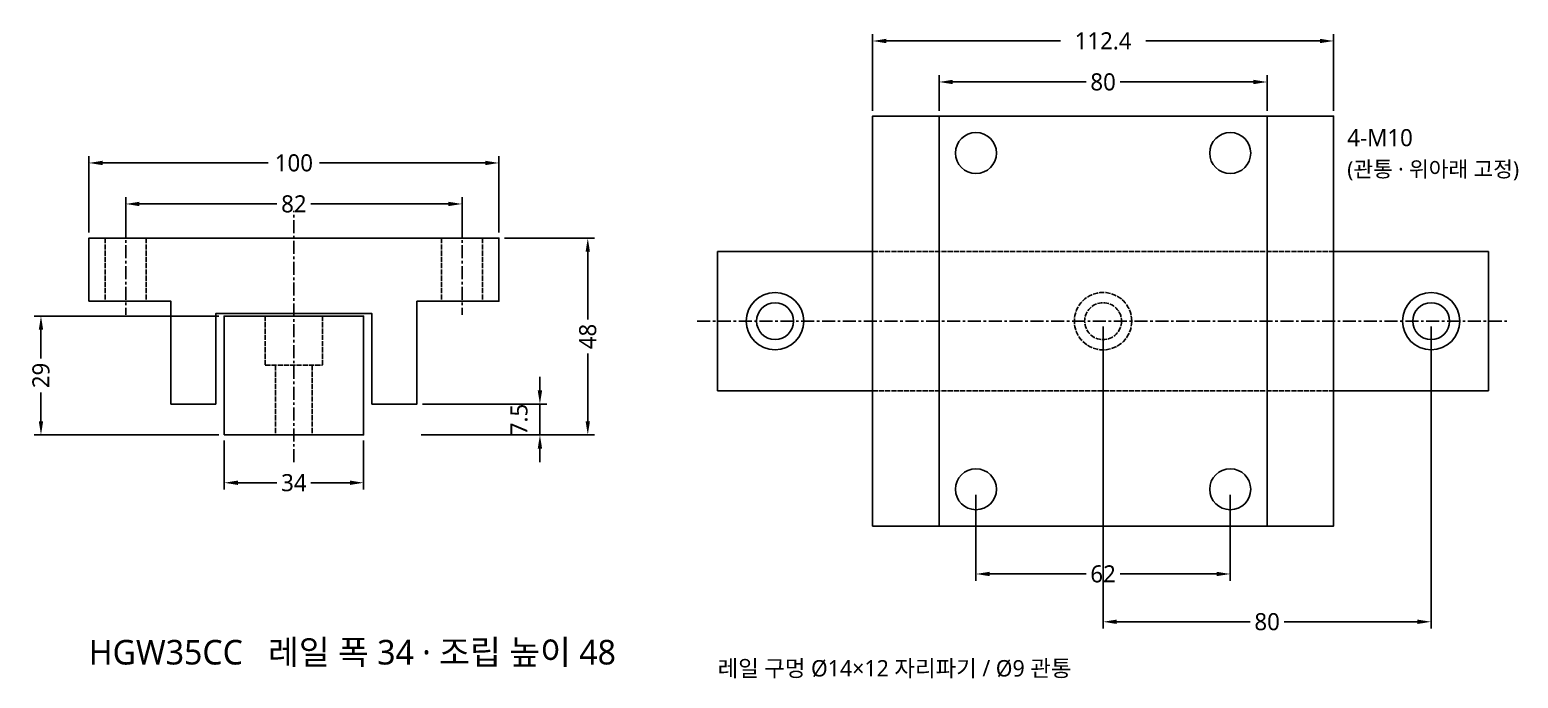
# Model space of a CAD drawing. Header units: millimetres. Extents: x 0 to 851, y -834 to 62.
# Drawn here: x 2.3 to 365.2, y -461.8 to -303.7 of the extents above; entities that cross this region are included whole.
import ezdxf

# ---------------------------------------------------------------- set-up
doc = ezdxf.new("R2010")
doc.units = ezdxf.units.MM
doc.linetypes.add('CENTER', pattern=[5.08, 3.175, -0.635, 0.635, -0.635])
doc.linetypes.add('DASHED', pattern=[1.524, 1.27, -0.254])
for name, color, linetype in [('문자', 7, 'CONTINUOUS'), ('숨은선', 3, 'DASHED'), ('외형선', 7, 'CONTINUOUS'), ('중심선', 1, 'CENTER'), ('치수', 4, 'CONTINUOUS')]:
    doc.layers.add(name, color=color, linetype=linetype)
doc.styles.add('CH_KOR', font='malgun.ttf')
doc.dimstyles.new('CH_DIM', dxfattribs={"dimtxt": 2.5, "dimasz": 2, "dimexe": 1, "dimexo": 0.8, "dimgap": 0.8, "dimtad": 1, "dimdec": 1, "dimdsep": 46, "dimtxsty": 'CH_KOR', "dimcen": 2.5, "dimclrd": 4, "dimclre": 4, "dimclrt": 4, "dimazin": 3, "dimtfac": 1, "dimtmove": 0, "dimatfit": 3})

# ---------------------------------------------------------------- blocks, each defined once
blk = doc.blocks.new('_CLOSEDFILLED')
at = {"color": 0, "linetype": 'BYBLOCK'}
blk.add_solid([(-1, 0.16), (0, 0), (-1, -0.16)], dxfattribs=at)
blk = doc.blocks.new('*D41')
at = {"color": 4}
for p, q in [((-50, 49.33), (-50, 68)), ((-46.67, 66.33), (-6.25, 66.33)), ((6.25, 66.33), (46.67, 66.33)), ((50, 49.33), (50, 68))]:
    blk.add_line(p, q, dxfattribs=at)
at = {"layer": 'Defpoints'}
for p in [(-50, 66.33), (-50, 48), (50, 48)]:
    blk.add_point(p, dxfattribs=at)
at = {"layer": '치수', "color": 4, "xscale": 3.3333333333333335, "yscale": 3.3333333333333335, "rotation": 180}
blk.add_blockref('_CLOSEDFILLED', (-50, 66.33), dxfattribs=at)
at = {"layer": '치수', "color": 4, "xscale": 3.3333333333333335, "yscale": 3.3333333333333335}
blk.add_blockref('_CLOSEDFILLED', (50, 66.33), dxfattribs=at)
at = {"layer": '치수', "color": 4, "insert": (0, 66.33), "char_height": 4.167, "attachment_point": 5, "style": 'CH_KOR'}
blk.add_mtext('100', dxfattribs=at)
blk = doc.blocks.new('*D42')
at = {"color": 4}
for p, q in [((-41, 49.33), (-41, 58)), ((-37.67, 56.33), (-4.17, 56.33)), ((4.17, 56.33), (37.67, 56.33)), ((41, 49.33), (41, 58))]:
    blk.add_line(p, q, dxfattribs=at)
at = {"layer": 'Defpoints'}
for p in [(-41, 56.33), (-41, 48), (41, 48)]:
    blk.add_point(p, dxfattribs=at)
at = {"layer": '치수', "color": 4, "xscale": 3.3333333333333335, "yscale": 3.3333333333333335, "rotation": 180}
blk.add_blockref('_CLOSEDFILLED', (-41, 56.33), dxfattribs=at)
at = {"layer": '치수', "color": 4, "xscale": 3.3333333333333335, "yscale": 3.3333333333333335}
blk.add_blockref('_CLOSEDFILLED', (41, 56.33), dxfattribs=at)
at = {"layer": '치수', "color": 4, "insert": (0, 56.33), "char_height": 4.167, "attachment_point": 5, "style": 'CH_KOR'}
blk.add_mtext('82', dxfattribs=at)
blk = doc.blocks.new('*D43')
at = {"color": 4}
for p, q in [((-17, -1.33), (-17, -13.33)), ((17, -1.33), (17, -13.33)), ((-13.67, -11.67), (-4.17, -11.67)), ((4.17, -11.67), (13.67, -11.67))]:
    blk.add_line(p, q, dxfattribs=at)
at = {"layer": 'Defpoints'}
for p in [(-17, 0), (17, 0), (-17, -11.67)]:
    blk.add_point(p, dxfattribs=at)
at = {"layer": '치수', "color": 4, "xscale": 3.3333333333333335, "yscale": 3.3333333333333335, "rotation": 180}
blk.add_blockref('_CLOSEDFILLED', (-17, -11.67), dxfattribs=at)
at = {"layer": '치수', "color": 4, "xscale": 3.3333333333333335, "yscale": 3.3333333333333335}
blk.add_blockref('_CLOSEDFILLED', (17, -11.67), dxfattribs=at)
at = {"layer": '치수', "color": 4, "insert": (0, -11.67), "char_height": 4.167, "attachment_point": 5, "style": 'CH_KOR'}
blk.add_mtext('34', dxfattribs=at)
blk = doc.blocks.new('*D44')
at = {"color": 4}
for p, q in [((51.33, 48), (73.33, 48)), ((71.67, 28.17), (71.67, 44.67)), ((71.67, 3.33), (71.67, 19.83)), ((51.33, 0), (73.33, 0))]:
    blk.add_line(p, q, dxfattribs=at)
at = {"layer": 'Defpoints'}
for p in [(50, 48), (50, 0), (71.67, 0)]:
    blk.add_point(p, dxfattribs=at)
at = {"layer": '치수', "color": 4, "xscale": 3.3333333333333335, "yscale": 3.3333333333333335}
for p, rotation in [((71.67, 48), 90), ((71.67, 0), 270)]:
    blk.add_blockref('_CLOSEDFILLED', p, dxfattribs=dict(at, rotation=rotation))
at = {"layer": '치수', "color": 4, "insert": (71.67, 24), "char_height": 4.167, "attachment_point": 5, "rotation": 90, "style": 'CH_KOR'}
blk.add_mtext('48', dxfattribs=at)
blk = doc.blocks.new('*D46')
at = {"color": 4}
for p, q in [((-18.33, 29), (-63.33, 29)), ((-61.67, 18.67), (-61.67, 25.67)), ((-61.67, 3.33), (-61.67, 10.33)), ((-18.33, 0), (-63.33, 0))]:
    blk.add_line(p, q, dxfattribs=at)
at = {"layer": 'Defpoints'}
for p in [(-17, 29), (-61.67, 0), (-17, 0)]:
    blk.add_point(p, dxfattribs=at)
at = {"layer": '치수', "color": 4, "xscale": 3.3333333333333335, "yscale": 3.3333333333333335}
for p, rotation in [((-61.67, 29), 90), ((-61.67, 0), 270)]:
    blk.add_blockref('_CLOSEDFILLED', p, dxfattribs=dict(at, rotation=rotation))
at = {"layer": '치수', "color": 4, "insert": (-61.67, 14.5), "char_height": 4.167, "attachment_point": 5, "rotation": 90, "style": 'CH_KOR'}
blk.add_mtext('29', dxfattribs=at)
blk = doc.blocks.new('*D47')
at = {"color": 4}
for p, q in [((141.13, 79.08), (141.13, 97.75)), ((144.47, 96.08), (186.92, 96.08)), ((207.75, 96.08), (250.2, 96.08)), ((253.53, 79.08), (253.53, 97.75))]:
    blk.add_line(p, q, dxfattribs=at)
at = {"layer": 'Defpoints'}
for p in [(141.13, 96.08), (141.13, 77.75), (253.53, 77.75)]:
    blk.add_point(p, dxfattribs=at)
at = {"layer": '치수', "color": 4, "xscale": 3.3333333333333335, "yscale": 3.3333333333333335, "rotation": 180}
blk.add_blockref('_CLOSEDFILLED', (141.13, 96.08), dxfattribs=at)
at = {"layer": '치수', "color": 4, "xscale": 3.3333333333333335, "yscale": 3.3333333333333335}
blk.add_blockref('_CLOSEDFILLED', (253.53, 96.08), dxfattribs=at)
at = {"layer": '치수', "color": 4, "insert": (197.33, 96.08), "char_height": 4.167, "attachment_point": 5, "style": 'CH_KOR'}
blk.add_mtext('112.4', dxfattribs=at)
blk = doc.blocks.new('*D48')
at = {"color": 4}
for p, q in [((157.33, 79.08), (157.33, 87.75)), ((237.33, 79.08), (237.33, 87.75)), ((160.67, 86.08), (193.17, 86.08)), ((201.5, 86.08), (234, 86.08))]:
    blk.add_line(p, q, dxfattribs=at)
at = {"layer": 'Defpoints'}
for p in [(157.33, 86.08), (157.33, 77.75), (237.33, 77.75)]:
    blk.add_point(p, dxfattribs=at)
at = {"layer": '치수', "color": 4, "xscale": 3.3333333333333335, "yscale": 3.3333333333333335, "rotation": 180}
blk.add_blockref('_CLOSEDFILLED', (157.33, 86.08), dxfattribs=at)
at = {"layer": '치수', "color": 4, "xscale": 3.3333333333333335, "yscale": 3.3333333333333335}
blk.add_blockref('_CLOSEDFILLED', (237.33, 86.08), dxfattribs=at)
at = {"layer": '치수', "color": 4, "insert": (197.33, 86.08), "char_height": 4.167, "attachment_point": 5, "style": 'CH_KOR'}
blk.add_mtext('80', dxfattribs=at)
blk = doc.blocks.new('*D49')
at = {"color": 4}
for p, q in [((166.33, -14.58), (166.33, -35.58)), ((228.33, -14.58), (228.33, -35.58)), ((169.67, -33.92), (193.17, -33.92)), ((201.5, -33.92), (225, -33.92))]:
    blk.add_line(p, q, dxfattribs=at)
at = {"layer": 'Defpoints'}
for p in [(166.33, -13.25), (228.33, -13.25), (166.33, -33.92)]:
    blk.add_point(p, dxfattribs=at)
at = {"layer": '치수', "color": 4, "xscale": 3.3333333333333335, "yscale": 3.3333333333333335, "rotation": 180}
blk.add_blockref('_CLOSEDFILLED', (166.33, -33.92), dxfattribs=at)
at = {"layer": '치수', "color": 4, "xscale": 3.3333333333333335, "yscale": 3.3333333333333335}
blk.add_blockref('_CLOSEDFILLED', (228.33, -33.92), dxfattribs=at)
at = {"layer": '치수', "color": 4, "insert": (197.33, -33.92), "char_height": 4.167, "attachment_point": 5, "style": 'CH_KOR'}
blk.add_mtext('62', dxfattribs=at)
blk = doc.blocks.new('*D50')
at = {"color": 4}
for p, q in [((197.33, 26.42), (197.33, -47.25)), ((277.33, 26.42), (277.33, -47.25)), ((200.67, -45.58), (233.17, -45.58)), ((241.5, -45.58), (274, -45.58))]:
    blk.add_line(p, q, dxfattribs=at)
at = {"layer": 'Defpoints'}
for p in [(197.33, 27.75), (277.33, 27.75), (197.33, -45.58)]:
    blk.add_point(p, dxfattribs=at)
at = {"layer": '치수', "color": 4, "xscale": 3.3333333333333335, "yscale": 3.3333333333333335, "rotation": 180}
blk.add_blockref('_CLOSEDFILLED', (197.33, -45.58), dxfattribs=at)
at = {"layer": '치수', "color": 4, "xscale": 3.3333333333333335, "yscale": 3.3333333333333335}
blk.add_blockref('_CLOSEDFILLED', (277.33, -45.58), dxfattribs=at)
at = {"layer": '치수', "color": 4, "insert": (237.33, -45.58), "char_height": 4.167, "attachment_point": 5, "style": 'CH_KOR'}
blk.add_mtext('80', dxfattribs=at)
blk = doc.blocks.new('BLKW_HGW35CC')
at = {"layer": '숨은선'}
for p, q in [((-46, 48), (-46, 32.61)), ((-36, 48), (-36, 32.61)), ((36, 48), (36, 32.61)), ((46, 48), (46, 32.61)), ((141.13, 44.75), (253.53, 44.75)), ((-7, 29), (-7, 17)), ((7, 29), (7, 17)), ((-7, 17), (7, 17)), ((-4.5, 17), (-4.5, 0)), ((4.5, 17), (4.5, 0)), ((141.13, 10.75), (253.53, 10.75))]:
    blk.add_line(p, q, dxfattribs=at)
for radius in [7, 4.5]:
    blk.add_circle((197.33, 27.75), radius, dxfattribs=at)
at = {"layer": '외형선'}
for p, q in [((157.33, -22.25), (157.33, 77.75)), ((237.33, -22.25), (237.33, 77.75)), ((103.33, 44.75), (141.13, 44.75)), ((103.33, 10.75), (103.33, 44.75)), ((253.53, 44.75), (291.33, 44.75)), ((291.33, 10.75), (291.33, 44.75)), ((103.33, 10.75), (141.13, 10.75)), ((253.53, 10.75), (291.33, 10.75)), ((-56.67, 0), (-31, 0)), ((31, 0), (56.67, 0))]:
    blk.add_line(p, q, dxfattribs=at)
for points in [[(141.13, -22.25), (253.53, -22.25), (253.53, 77.75), (141.13, 77.75)], [(-50, 32.61), (-50, 48), (50, 48), (50, 32.61), (30, 32.61), (30, 7.5), (19.04, 7.5), (19.04, 29.6), (-19.04, 29.6), (-19.04, 7.5), (-30, 7.5), (-30, 32.61)], [(-17, 0), (17, 0), (17, 29), (-17, 29)]]:
    blk.add_lwpolyline(points, close=True, dxfattribs=at)
for centre, radius in [((166.33, 68.75), 5), ((228.33, 68.75), 5), ((117.33, 27.75), 7), ((277.33, 27.75), 7), ((117.33, 27.75), 4.5), ((277.33, 27.75), 4.5), ((166.33, -13.25), 5), ((228.33, -13.25), 5)]:
    blk.add_circle(centre, radius, dxfattribs=at)
at = {"layer": '중심선'}
for p, q in [((0, -6.67), (0, 54.67)), ((-41, 51.33), (-41, 29.28)), ((41, 51.33), (41, 29.28)), ((98.33, 27.75), (296.33, 27.75))]:
    blk.add_line(p, q, dxfattribs=at)
at = {"layer": '문자', "style": 'CH_KOR'}
for s, height, p in [('4-M10', 4.167, (256.87, 70.42)), ('(관통 · 위아래 고정)', 3.8333, (256.87, 62.92)), ('HGW35CC   레일 폭 34 · 조립 높이 48', 6, (-50, -56)), ('레일 구멍 Ø14×12 자리파기 / Ø9 관통', 4, (103.33, -58.92))]:
    blk.add_text(s, height=height, dxfattribs=at).set_placement(p)
at = {"layer": '치수'}
for base, p1, p2, picture, middle in [((141.13, 96.08), (141.13, 77.75), (253.53, 77.75), '*D47', (197.33, 96.08)), ((157.33, 86.08), (157.33, 77.75), (237.33, 77.75), '*D48', (197.33, 86.08)), ((-50, 66.33), (-50, 48), (50, 48), '*D41', (0, 66.33)), ((-41, 56.33), (-41, 48), (41, 48), '*D42', (0, 56.33)), ((197.33, -45.58), (197.33, 27.75), (277.33, 27.75), '*D50', (237.33, -45.58)), ((-17, -11.67), (-17, 0), (17, 0), '*D43', (0, -11.67)), ((166.33, -33.92), (166.33, -13.25), (228.33, -13.25), '*D49', (197.33, -33.92))]:
    dim = blk.add_linear_dim(base=base, p1=p1, p2=p2, dimstyle='CH_DIM', override={"dimscale": 1.666667}, dxfattribs=at)
    dim.commit()
    dim.dimension.update_dxf_attribs({"geometry": picture, "text_midpoint": middle})
for base, p1, p2, picture, middle in [((71.67, 0), (50, 0), (50, 48), '*D44', (71.67, 24)), ((-61.67, 0), (-17, 0), (-17, 29), '*D46', (-61.67, 14.5))]:
    dim = blk.add_linear_dim(base=base, p1=p1, p2=p2, angle=90, dimstyle='CH_DIM', override={"dimscale": 1.666667}, dxfattribs=at)
    dim.commit()
    dim.dimension.update_dxf_attribs({"geometry": picture, "text_midpoint": middle})
blk.add_linear_dim(base=(60, 0), p1=(30, 0), p2=(30, 7.5), angle=90, dimstyle='CH_DIM', override={"dimscale": 1.666667}, dxfattribs=at).render()

msp = doc.modelspace()

# ---------------------------------------------------------------- block references
msp.add_blockref('BLKW_HGW35CC', (66.67, -402.5))

doc.saveas('drawing.dxf')
